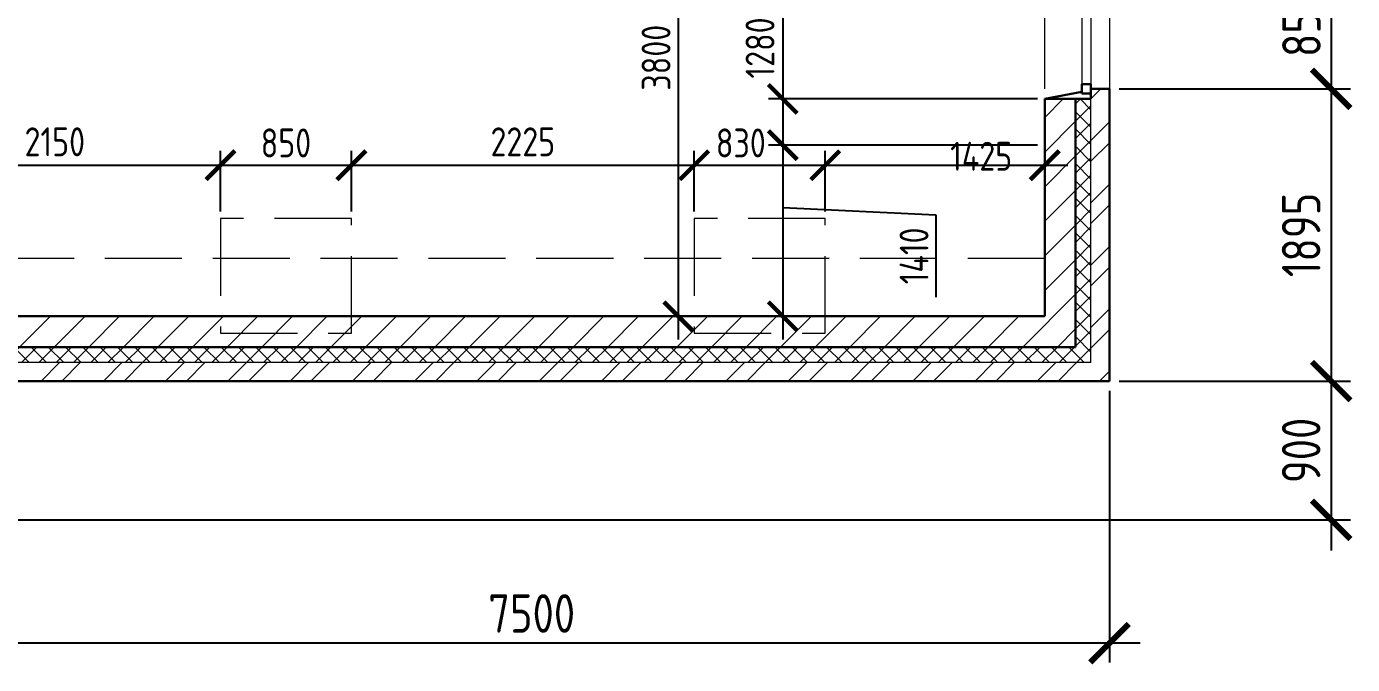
# Model space of a CAD drawing. Header units: millimetres. Extents: x -56498 to 234605, y -296269 to -29969.
# Drawn here: x 173474 to 182080, y -48844 to -44706 of the extents above; entities that cross this region are included whole.
import ezdxf

# ---------------------------------------------------------------- set-up
doc = ezdxf.new("R2010")
doc.units = ezdxf.units.MM
doc.header["$LTSCALE"] = 100
doc.header["$PDMODE"] = 35
doc.linetypes.add('GOST2.303 4', pattern=[7, 5, -2, 0])
for name, color, linetype, lineweight in [('0.3', 7, 'Continuous', 30), ('Розміри 0.09', 5, 'Continuous', 9), ('Тонкі 0.18', 142, 'Continuous', 18), ('Штрихові 0.18', 7, 'GOST2.303 4', 18), ('Штрихування 0.09', 253, 'Continuous', 9)]:
    doc.layers.add(name, color=color, linetype=linetype, lineweight=lineweight)
doc.styles.add('GOST 2.304', font='CS_Gost2304.shx')
doc.dimstyles.new('SPDS', dxfattribs={"dimscale": 100, "dimtxt": 2.5, "dimasz": 2.5, "dimexe": 1.25, "dimexo": 0.625, "dimtad": 1, "dimrnd": 0.001, "dimtxsty": 'GOST 2.304', "dimblk": 'ARCHTICK', "dimcen": 2.5, "dimdle": 2, "dimadec": 0, "dimazin": 2, "dimtfac": 0.75, "dimtmove": 1, "dimatfit": 3, "dimfxl": 0, "dimtolj": 1, "dimarcsym": 0})

# ---------------------------------------------------------------- blocks, each defined once
blk = doc.blocks.new('_ArchTick')
at = {"color": 0, "linetype": 'ByBlock', "const_width": 0.15}
blk.add_lwpolyline([(-0.5, -0.5), (0.5, 0.5)], dxfattribs=at)
blk = doc.blocks.new('*D1101')
at = {"layer": 'Defpoints', "color": 0, "transparency": 16777216}
for p in [(180502.3, -47005.4), (173002.3, -47905.4), (181941.3, -47905.4)]:
    blk.add_point(p, dxfattribs=at)
at = {"layer": 'Розміри 0.09', "color": 0, "lineweight": -2, "transparency": 16777216}
for p, q in [((181941.3, -46805.4), (181941.3, -48105.4)), ((180564.8, -47005.4), (182066.3, -47005.4)), ((173064.8, -47905.4), (182066.3, -47905.4))]:
    blk.add_line(p, q, dxfattribs=at)
at = {"layer": 'Розміри 0.09', "color": 0, "lineweight": -2, "transparency": 16777216, "xscale": 250, "yscale": 250, "zscale": 250}
for p, rotation in [((181941.3, -47005.4), 90), ((181941.3, -47905.4), 270)]:
    blk.add_blockref('_ArchTick', p, dxfattribs=dict(at, rotation=rotation))
at = {"layer": 'Розміри 0.09', "color": 0, "transparency": 16777216, "insert": (181746.6, -47455.4), "char_height": 250, "attachment_point": 5, "rotation": 90, "style": 'GOST 2.304'}
blk.add_mtext('\\A1;900', dxfattribs=at)
blk = doc.blocks.new('*D1108')
at = {"layer": 'Defpoints', "color": 0, "transparency": 16777216}
for p in [(180502.3, -47005.4), (173002.3, -47905.4), (181941.3, -47905.4)]:
    blk.add_point(p, dxfattribs=at)
at = {"layer": 'Розміри 0.09', "color": 0, "lineweight": -2, "transparency": 16777216}
for p, q in [((181941.3, -46805.4), (181941.3, -48105.4)), ((180564.8, -47005.4), (182066.3, -47005.4)), ((173064.8, -47905.4), (182066.3, -47905.4))]:
    blk.add_line(p, q, dxfattribs=at)
at = {"layer": 'Розміри 0.09', "color": 0, "lineweight": -2, "transparency": 16777216, "xscale": 250, "yscale": 250, "zscale": 250}
for p, rotation in [((181941.3, -47005.4), 90), ((181941.3, -47905.4), 270)]:
    blk.add_blockref('_ArchTick', p, dxfattribs=dict(at, rotation=rotation))
at = {"layer": 'Розміри 0.09', "color": 0, "transparency": 16777216, "insert": (181746.6, -47455.4), "char_height": 250, "attachment_point": 5, "rotation": 90, "style": 'GOST 2.304'}
blk.add_mtext('\\A1;900', dxfattribs=at)
blk = doc.blocks.new('*D1110')
at = {"layer": 'Defpoints', "color": 0, "transparency": 16777216}
for p in [(180502.3, -47005.4), (173002.3, -47905.4), (173002.3, -48705.4)]:
    blk.add_point(p, dxfattribs=at)
at = {"layer": 'Розміри 0.09', "color": 0, "lineweight": -2, "transparency": 16777216}
for p, q in [((180502.3, -47067.9), (180502.3, -48830.4)), ((173002.3, -47967.9), (173002.3, -48830.4)), ((180702.3, -48705.4), (172802.3, -48705.4))]:
    blk.add_line(p, q, dxfattribs=at)
at = {"layer": 'Розміри 0.09', "color": 0, "lineweight": -2, "transparency": 16777216, "xscale": 250, "yscale": 250, "zscale": 250, "rotation": 180}
blk.add_blockref('_ArchTick', (173002.3, -48705.4), dxfattribs=at)
at = {"layer": 'Розміри 0.09', "color": 0, "lineweight": -2, "transparency": 16777216, "xscale": 250, "yscale": 250, "zscale": 250}
blk.add_blockref('_ArchTick', (180502.3, -48705.4), dxfattribs=at)
at = {"layer": 'Розміри 0.09', "color": 0, "transparency": 16777216, "insert": (176752.3, -48512.8), "char_height": 250, "attachment_point": 5, "style": 'GOST 2.304'}
blk.add_mtext('\\A1;7500', dxfattribs=at)
blk = doc.blocks.new('*D1088')
at = {"layer": 'Defpoints', "color": 0, "transparency": 16777216}
for p in [(180502.3, -44260.4), (180502.3, -45110.4), (181941.3, -45110.4)]:
    blk.add_point(p, dxfattribs=at)
at = {"layer": 'Розміри 0.09', "color": 0, "lineweight": -2, "transparency": 16777216}
for p, q in [((181941.3, -44060.4), (181941.3, -45310.4)), ((180564.8, -44260.4), (182066.3, -44260.4)), ((180564.8, -45110.4), (182066.3, -45110.4))]:
    blk.add_line(p, q, dxfattribs=at)
at = {"layer": 'Розміри 0.09', "color": 0, "lineweight": -2, "transparency": 16777216, "xscale": 250, "yscale": 250, "zscale": 250}
for p, rotation in [((181941.3, -44260.4), 90), ((181941.3, -45110.4), 270)]:
    blk.add_blockref('_ArchTick', p, dxfattribs=dict(at, rotation=rotation))
at = {"layer": 'Розміри 0.09', "color": 0, "transparency": 16777216, "insert": (181748.6, -44685.4), "char_height": 250, "attachment_point": 5, "rotation": 90, "style": 'GOST 2.304'}
blk.add_mtext('\\A1;850', dxfattribs=at)
blk = doc.blocks.new('*D1090')
at = {"layer": 'Defpoints', "color": 0, "transparency": 16777216}
for p in [(180502.3, -45110.4), (180502.3, -47005.4), (181941.3, -47005.4)]:
    blk.add_point(p, dxfattribs=at)
at = {"layer": 'Розміри 0.09', "color": 0, "lineweight": -2, "transparency": 16777216}
for p, q in [((181941.3, -44910.4), (181941.3, -47205.4)), ((180564.8, -45110.4), (182066.3, -45110.4)), ((180564.8, -47005.4), (182066.3, -47005.4))]:
    blk.add_line(p, q, dxfattribs=at)
at = {"layer": 'Розміри 0.09', "color": 0, "lineweight": -2, "transparency": 16777216, "xscale": 250, "yscale": 250, "zscale": 250}
for p, rotation in [((181941.3, -45110.4), 90), ((181941.3, -47005.4), 270)]:
    blk.add_blockref('_ArchTick', p, dxfattribs=dict(at, rotation=rotation))
at = {"layer": 'Розміри 0.09', "color": 0, "transparency": 16777216, "insert": (181746.6, -46057.9), "char_height": 250, "attachment_point": 5, "rotation": 90, "style": 'GOST 2.304'}
blk.add_mtext('\\A1;1895', dxfattribs=at)
blk = doc.blocks.new('*D1405')
at = {"layer": 'Defpoints', "color": 0, "transparency": 16777216}
for p in [(178982.3, -42785.4), (177704.1, -46585.4), (179017.3, -46585.4)]:
    blk.add_point(p, dxfattribs=at)
at = {"layer": 'Розміри 0.09', "color": 0, "lineweight": -2, "transparency": 16777216}
for p, q in [((177704.1, -42635.4), (177704.1, -46735.4)), ((178935.4, -42785.4), (177610.4, -42785.4)), ((178970.4, -46585.4), (177610.4, -46585.4))]:
    blk.add_line(p, q, dxfattribs=at)
at = {"layer": 'Розміри 0.09', "color": 0, "lineweight": -2, "transparency": 16777216, "xscale": 187.5, "yscale": 187.5, "zscale": 187.5}
for p, rotation in [((177704.1, -42785.4), 90), ((177704.1, -46585.4), 270)]:
    blk.add_blockref('_ArchTick', p, dxfattribs=dict(at, rotation=rotation))
at = {"layer": 'Розміри 0.09', "color": 0, "transparency": 16777216, "insert": (177559.6, -44908.3), "char_height": 187.5, "attachment_point": 5, "rotation": 90, "style": 'GOST 2.304'}
blk.add_mtext('\\A1;3800', dxfattribs=at)
blk = doc.blocks.new('*D1408')
at = {"layer": 'Defpoints', "color": 0, "transparency": 16777216}
for p in [(174732.3, -45605.5), (174732.3, -45952), (172582.3, -46585.4)]:
    blk.add_point(p, dxfattribs=at)
at = {"layer": 'Розміри 0.09', "color": 0, "lineweight": -2, "transparency": 16777216}
for p, q in [((172582.3, -46538.6), (172582.3, -45511.7)), ((174732.3, -45905.1), (174732.3, -45511.7)), ((172432.3, -45605.5), (174882.3, -45605.5))]:
    blk.add_line(p, q, dxfattribs=at)
at = {"layer": 'Розміри 0.09', "color": 0, "lineweight": -2, "transparency": 16777216, "xscale": 187.5, "yscale": 187.5, "zscale": 187.5, "rotation": 180}
blk.add_blockref('_ArchTick', (172582.3, -45605.5), dxfattribs=at)
at = {"layer": 'Розміри 0.09', "color": 0, "lineweight": -2, "transparency": 16777216, "xscale": 187.5, "yscale": 187.5, "zscale": 187.5}
blk.add_blockref('_ArchTick', (174732.3, -45605.5), dxfattribs=at)
at = {"layer": 'Розміри 0.09', "color": 0, "transparency": 16777216, "insert": (173657.3, -45453.7), "char_height": 187.5, "attachment_point": 5, "style": 'GOST 2.304'}
blk.add_mtext('\\A1;2150', dxfattribs=at)
blk = doc.blocks.new('*D1409')
at = {"layer": 'Defpoints', "color": 0, "transparency": 16777216}
for p in [(175582.3, -45605.5), (174732.3, -45952), (175582.3, -45952)]:
    blk.add_point(p, dxfattribs=at)
at = {"layer": 'Розміри 0.09', "color": 0, "lineweight": -2, "transparency": 16777216}
for p, q in [((174732.3, -45905.1), (174732.3, -45511.7)), ((175582.3, -45905.1), (175582.3, -45511.7)), ((174582.3, -45605.5), (175732.3, -45605.5))]:
    blk.add_line(p, q, dxfattribs=at)
at = {"layer": 'Розміри 0.09', "color": 0, "lineweight": -2, "transparency": 16777216, "xscale": 187.5, "yscale": 187.5, "zscale": 187.5, "rotation": 180}
blk.add_blockref('_ArchTick', (174732.3, -45605.5), dxfattribs=at)
at = {"layer": 'Розміри 0.09', "color": 0, "lineweight": -2, "transparency": 16777216, "xscale": 187.5, "yscale": 187.5, "zscale": 187.5}
blk.add_blockref('_ArchTick', (175582.3, -45605.5), dxfattribs=at)
at = {"layer": 'Розміри 0.09', "color": 0, "transparency": 16777216, "insert": (175157.3, -45461), "char_height": 187.5, "attachment_point": 5, "style": 'GOST 2.304'}
blk.add_mtext('\\A1;850', dxfattribs=at)
blk = doc.blocks.new('*D1410')
at = {"layer": 'Defpoints', "color": 0, "transparency": 16777216}
for p in [(177807.3, -45605.5), (175582.3, -45952), (177807.3, -45952)]:
    blk.add_point(p, dxfattribs=at)
at = {"layer": 'Розміри 0.09', "color": 0, "lineweight": -2, "transparency": 16777216}
for p, q in [((175582.3, -45905.1), (175582.3, -45511.7)), ((177807.3, -45905.1), (177807.3, -45511.7)), ((175432.3, -45605.5), (177957.3, -45605.5))]:
    blk.add_line(p, q, dxfattribs=at)
at = {"layer": 'Розміри 0.09', "color": 0, "lineweight": -2, "transparency": 16777216, "xscale": 187.5, "yscale": 187.5, "zscale": 187.5, "rotation": 180}
blk.add_blockref('_ArchTick', (175582.3, -45605.5), dxfattribs=at)
at = {"layer": 'Розміри 0.09', "color": 0, "lineweight": -2, "transparency": 16777216, "xscale": 187.5, "yscale": 187.5, "zscale": 187.5}
blk.add_blockref('_ArchTick', (177807.3, -45605.5), dxfattribs=at)
at = {"layer": 'Розміри 0.09', "color": 0, "transparency": 16777216, "insert": (176694.8, -45453.7), "char_height": 187.5, "attachment_point": 5, "style": 'GOST 2.304'}
blk.add_mtext('\\A1;2225', dxfattribs=at)
blk = doc.blocks.new('*D1414')
at = {"layer": 'Defpoints', "color": 0, "transparency": 16777216}
for p in [(178657.3, -45605.5), (177807.3, -45952), (178657.3, -45952)]:
    blk.add_point(p, dxfattribs=at)
at = {"layer": 'Розміри 0.09', "color": 0, "lineweight": -2, "transparency": 16777216}
for p, q in [((177807.3, -45905.1), (177807.3, -45511.7)), ((178657.3, -45905.1), (178657.3, -45511.7)), ((177657.3, -45605.5), (178807.3, -45605.5))]:
    blk.add_line(p, q, dxfattribs=at)
at = {"layer": 'Розміри 0.09', "color": 0, "lineweight": -2, "transparency": 16777216, "xscale": 187.5, "yscale": 187.5, "zscale": 187.5, "rotation": 180}
blk.add_blockref('_ArchTick', (177807.3, -45605.5), dxfattribs=at)
at = {"layer": 'Розміри 0.09', "color": 0, "lineweight": -2, "transparency": 16777216, "xscale": 187.5, "yscale": 187.5, "zscale": 187.5}
blk.add_blockref('_ArchTick', (178657.3, -45605.5), dxfattribs=at)
at = {"layer": 'Розміри 0.09', "color": 0, "transparency": 16777216, "insert": (178109.7, -45461), "char_height": 187.5, "attachment_point": 5, "style": 'GOST 2.304'}
blk.add_mtext('\\A1;830', dxfattribs=at)
blk = doc.blocks.new('*D1415')
at = {"layer": 'Defpoints', "color": 0, "transparency": 16777216}
for p in [(180082.3, -45605.5), (178657.3, -45952), (180082.3, -46210.4)]:
    blk.add_point(p, dxfattribs=at)
at = {"layer": 'Розміри 0.09', "color": 0, "lineweight": -2, "transparency": 16777216}
for p, q in [((178657.3, -45905.1), (178657.3, -45511.7)), ((180082.3, -46163.5), (180082.3, -45511.7)), ((178507.3, -45605.5), (180232.3, -45605.5))]:
    blk.add_line(p, q, dxfattribs=at)
at = {"layer": 'Розміри 0.09', "color": 0, "lineweight": -2, "transparency": 16777216, "xscale": 187.5, "yscale": 187.5, "zscale": 187.5, "rotation": 180}
blk.add_blockref('_ArchTick', (178657.3, -45605.5), dxfattribs=at)
at = {"layer": 'Розміри 0.09', "color": 0, "lineweight": -2, "transparency": 16777216, "xscale": 187.5, "yscale": 187.5, "zscale": 187.5}
blk.add_blockref('_ArchTick', (180082.3, -45605.5), dxfattribs=at)
at = {"layer": 'Розміри 0.09', "color": 0, "transparency": 16777216, "insert": (179669.7, -45547.5), "char_height": 187.5, "attachment_point": 5, "style": 'GOST 2.304'}
blk.add_mtext('\\A1;1425', dxfattribs=at)
blk = doc.blocks.new('*D1418')
at = {"layer": 'Defpoints', "color": 0, "transparency": 16777216}
for p in [(180082.3, -44195.4), (178382.3, -45475.4), (180082.3, -45475.4)]:
    blk.add_point(p, dxfattribs=at)
at = {"layer": 'Розміри 0.09', "color": 0, "lineweight": -2, "transparency": 16777216}
for p, q in [((178382.3, -44045.4), (178382.3, -45625.4)), ((180035.4, -44195.4), (178288.5, -44195.4)), ((180035.4, -45475.4), (178288.5, -45475.4))]:
    blk.add_line(p, q, dxfattribs=at)
at = {"layer": 'Розміри 0.09', "color": 0, "lineweight": -2, "transparency": 16777216, "xscale": 187.5, "yscale": 187.5, "zscale": 187.5}
for p, rotation in [((178382.3, -44195.4), 90), ((178382.3, -45475.4), 270)]:
    blk.add_blockref('_ArchTick', p, dxfattribs=dict(at, rotation=rotation))
at = {"layer": 'Розміри 0.09', "color": 0, "transparency": 16777216, "insert": (178234.4, -44845), "char_height": 187.5, "attachment_point": 5, "rotation": 90, "style": 'GOST 2.304'}
blk.add_mtext('\\A1;1280', dxfattribs=at)
blk = doc.blocks.new('*D1419')
at = {"layer": 'Defpoints', "color": 0, "transparency": 16777216}
for p in [(180082.3, -45175.4), (178382.3, -46585.4), (179017.3, -46585.4)]:
    blk.add_point(p, dxfattribs=at)
at = {"layer": 'Розміри 0.09', "color": 0, "lineweight": -2, "transparency": 16777216}
for p, q in [((178382.3, -45025.4), (178382.3, -46735.4)), ((180035.4, -45175.4), (178288.5, -45175.4)), ((178382.3, -45880.4), (179374.7, -45926.5)), ((179374.7, -45926.5), (179374.7, -46460.8)), ((178970.4, -46585.4), (178288.5, -46585.4))]:
    blk.add_line(p, q, dxfattribs=at)
at = {"layer": 'Розміри 0.09', "color": 0, "lineweight": -2, "transparency": 16777216, "xscale": 187.5, "yscale": 187.5, "zscale": 187.5}
for p, rotation in [((178382.3, -45175.4), 90), ((178382.3, -46585.4), 270)]:
    blk.add_blockref('_ArchTick', p, dxfattribs=dict(at, rotation=rotation))
at = {"layer": 'Розміри 0.09', "color": 0, "transparency": 16777216, "insert": (179234.1, -46193.6), "char_height": 187.5, "attachment_point": 5, "rotation": 90, "style": 'GOST 2.304'}
blk.add_mtext('\\A1;1410', dxfattribs=at)

msp = doc.modelspace()

# ---------------------------------------------------------------- hatches: boundary and pattern name
at = {"layer": 'Штрихування 0.09'}
h = msp.add_hatch(dxfattribs=at)
h.set_pattern_fill('ANSI32', color=256, scale=30, style=0)
h.set_pattern_definition([(45, (84000, 118824.92), (-202.05576, 202.05576), []), (45, (84134.7, 118824.92), (-202.05576, 202.05576), [])])
h.paths.add_polyline_path([(180502.29, -45110.435), (180382.29, -45110.435), (180382.29, -45140.435), (180382.29, -45175.435), (180382.29, -46885.435), (172882.29, -46885.435), (172882.29, -47785.435), (170972.29, -47785.435), (170907.29, -47785.435), (170907.29, -47905.435), (173002.29, -47905.435), (173002.29, -47005.435), (180502.29, -47005.435)])
h = msp.add_hatch(dxfattribs=at)
h.set_pattern_fill('ANSI37', color=256, scale=25, style=0)
h.set_pattern_definition([(45, (84000, 118824.92), (-56.1266, 56.1266), []), (135, (84000, 118824.92), (-56.1266, -56.1266), [])])
h.paths.add_polyline_path([(180382.29, -45175.435), (180282.29, -45175.435), (180282.29, -46785.435), (172782.29, -46785.435), (172782.29, -47685.435), (170972.29, -47685.435), (170972.29, -47785.435), (172882.29, -47785.435), (172882.29, -46885.435), (180382.29, -46885.435)])
h = msp.add_hatch(dxfattribs=at)
h.set_pattern_fill('ANSI31', color=256, scale=50, style=0)
h.set_pattern_definition([(45, (84000, 118824.92), (-112.2532, 112.2532), [])])
h.paths.add_polyline_path([(177807.279, -46585.435), (175582.331, -46585.435), (175582.331, -46694.86), (174732.32, -46694.86), (174732.32, -46585.435), (172582.29, -46585.435), (172582.29, -47485.435), (170972.29, -47485.435), (170972.29, -47685.435), (172782.29, -47685.435), (172782.29, -46785.435), (180282.29, -46785.435), (180282.29, -45175.435), (180082.29, -45175.435), (180082.29, -46585.435), (178657.289, -46585.435), (178657.289, -46694.86), (177807.279, -46694.86)])
h.paths.add_polyline_path([(178657.289, -46585.435), (177807.279, -46585.435), (177807.279, -46694.86), (178657.289, -46694.86)], flags=17)
h.paths.add_polyline_path([(175582.331, -46585.435), (174732.32, -46585.435), (174732.32, -46694.86), (175582.331, -46694.86)], flags=17)

# ---------------------------------------------------------------- linework, layer by layer
at = {"layer": '0.3'}
for p, q in [((180322.29, -45130.435), (180082.29, -45175.435)), ((180082.29, -46585.435), (180082.29, -45175.435)), ((180082.29, -45175.435), (180382.29, -45175.435)), ((180282.29, -46785.435), (180282.29, -45175.435)), ((180502.29, -45110.435), (180382.29, -45110.435)), ((180382.29, -45175.435), (180382.29, -45110.435)), ((180502.29, -47005.435), (180502.29, -45110.435)), ((180082.29, -46585.435), (172582.29, -46585.435)), ((180282.29, -46785.435), (172782.29, -46785.435)), ((180502.29, -47005.435), (173002.29, -47005.435))]:
    msp.add_line(p, q, dxfattribs=at)
msp.add_lwpolyline([(180322.29, -45140.435), (180382.29, -45140.435), (180382.29, -45080.435), (180322.29, -45080.435)], close=True, dxfattribs=at)
at = {"layer": 'Тонкі 0.18'}
for p, q in [((180082.29, -45110.435), (180082.29, -44260.435)), ((180322.29, -44290.435), (180322.29, -45080.435)), ((180382.29, -44290.435), (180382.29, -45080.435)), ((180502.29, -44260.435), (180502.29, -45110.435)), ((180382.29, -46885.435), (180382.29, -45175.435)), ((180382.29, -46885.435), (172882.29, -46885.435))]:
    msp.add_line(p, q, dxfattribs=at)
at = {"layer": 'Штрихові 0.18'}
for points in [[(175582.331, -45952.007), (174732.32, -45952.007), (174732.32, -46694.86), (175582.331, -46694.86)], [(178657.289, -45952.007), (177807.279, -45952.007), (177807.279, -46694.86), (178657.289, -46694.86)]]:
    msp.add_lwpolyline(points, close=True, dxfattribs=at)
msp.add_lwpolyline([(180082.29, -46210.416), (171787.262, -46210.416), (171787.262, -47485.435)], dxfattribs=at)

# ---------------------------------------------------------------- dimensions: what is measured, and where the dimension line sits
at = {"layer": 'Розміри 0.09'}
for base, p1, p2, angle, picture, middle in [((177704.128, -46585.435), (178982.29, -42785.435), (179017.289, -46585.435), 270, '*D1405', (177704.128, -44908.294)), ((178382.29, -45475.435), (180082.29, -44195.435), (180082.29, -45475.435), 270, '*D1418', (178382.29, -44845.046)), ((178382.29, -46585.435), (180082.29, -45175.435), (179017.289, -46585.435), 270, '*D1419', (179374.715, -45973.335)), ((180082.29, -45605.493), (178657.289, -45952.007), (180082.29, -46210.416), 180, '*D1415', (179669.708, -45699.243))]:
    dim = msp.add_linear_dim(base=base, p1=p1, p2=p2, angle=angle, dimstyle='SPDS', override={"dimscale": 75, "dimlfac": 1, "dimtxsty": 'GOST 2.304', "dimblk1": 'ArchTick', "dimblk2": 'ArchTick', "dimsah": 1, "dimtolj": 1}, dxfattribs=at)
    dim.commit()
    dim.dimension.update_dxf_attribs({"geometry": picture, "text_midpoint": middle, "dimtype": 160})
for base, p1, p2, angle, override, picture, middle in [((181941.29, -45110.435), (180502.29, -44260.435), (180502.29, -45110.435), 90, {"dimlfac": 1, "dimtxsty": 'GOST 2.304', "dimblk1": 'ArchTick', "dimblk2": 'ArchTick', "dimsah": 1, "dimtolj": 1}, '*D1088', (181748.613, -44685.435)), ((181941.29, -47005.435), (180502.29, -45110.435), (180502.29, -47005.435), 270, {"dimlfac": 1, "dimtxsty": 'GOST 2.304', "dimblk1": 'ArchTick', "dimblk2": 'ArchTick', "dimsah": 1, "dimtolj": 1}, '*D1090', (181746.556, -46057.935)), ((175582.281, -45605.493), (174732.28, -45952.007), (175582.281, -45952.007), 180, {"dimscale": 75, "dimlfac": 1, "dimtxsty": 'GOST 2.304', "dimblk1": 'ArchTick', "dimblk2": 'ArchTick', "dimsah": 1, "dimtolj": 1}, '*D1409', (175157.28, -45460.985)), ((177807.279, -45605.493), (175582.281, -45952.007), (177807.279, -45952.007), 180, {"dimscale": 75, "dimlfac": 1, "dimtxsty": 'GOST 2.304', "dimblk1": 'ArchTick', "dimblk2": 'ArchTick', "dimsah": 1, "dimtolj": 1}, '*D1410', (176694.78, -45453.723)), ((181941.29, -47905.435), (180502.29, -47005.435), (173002.29, -47905.435), 270, {"dimlfac": 1, "dimtxsty": 'GOST 2.304', "dimblk1": 'ArchTick', "dimblk2": 'ArchTick', "dimsah": 1, "dimtolj": 1}, '*D1101', (181746.556, -47455.435)), ((181941.29, -47905.435), (180502.29, -47005.435), (173002.29, -47905.435), 270, {"dimlfac": 1, "dimtxsty": 'GOST 2.304', "dimblk1": 'ArchTick', "dimblk2": 'ArchTick', "dimsah": 1, "dimtolj": 1}, '*D1108', (181746.556, -47455.435)), ((173002.29, -48705.435), (180502.29, -47005.435), (173002.29, -47905.435), 180, {"dimlfac": 1, "dimtxsty": 'GOST 2.304', "dimblk1": 'ArchTick', "dimblk2": 'ArchTick', "dimsah": 1, "dimtolj": 1}, '*D1110', (176752.29, -48512.757))]:
    dim = msp.add_linear_dim(base=base, p1=p1, p2=p2, angle=angle, dimstyle='SPDS', override=override, dxfattribs=at)
    dim.commit()
    dim.dimension.update_dxf_attribs({"geometry": picture, "text_midpoint": middle})
dim = msp.add_linear_dim(base=(174732.28, -45605.493), p1=(172582.29, -46585.435), p2=(174732.28, -45952.007), angle=180, text='2150', dimstyle='SPDS', override={"dimscale": 75, "dimlfac": 1, "dimtxsty": 'GOST 2.304', "dimblk1": 'ArchTick', "dimblk2": 'ArchTick', "dimsah": 1, "dimtolj": 1}, dxfattribs=at)
dim.commit()
dim.dimension.update_dxf_attribs({"geometry": '*D1408', "text_midpoint": (173657.285, -45453.723)})
dim = msp.add_linear_dim(base=(178657.289, -45605.493), p1=(177807.279, -45952.007), p2=(178657.289, -45952.007), angle=180, text='830', dimstyle='SPDS', override={"dimscale": 75, "dimlfac": 1, "dimtxsty": 'GOST 2.304', "dimblk1": 'ArchTick', "dimblk2": 'ArchTick', "dimsah": 1, "dimtolj": 1}, dxfattribs=at)
dim.commit()
dim.dimension.update_dxf_attribs({"geometry": '*D1414', "text_midpoint": (178109.696, -45605.493), "dimtype": 160})

doc.saveas('drawing.dxf')
